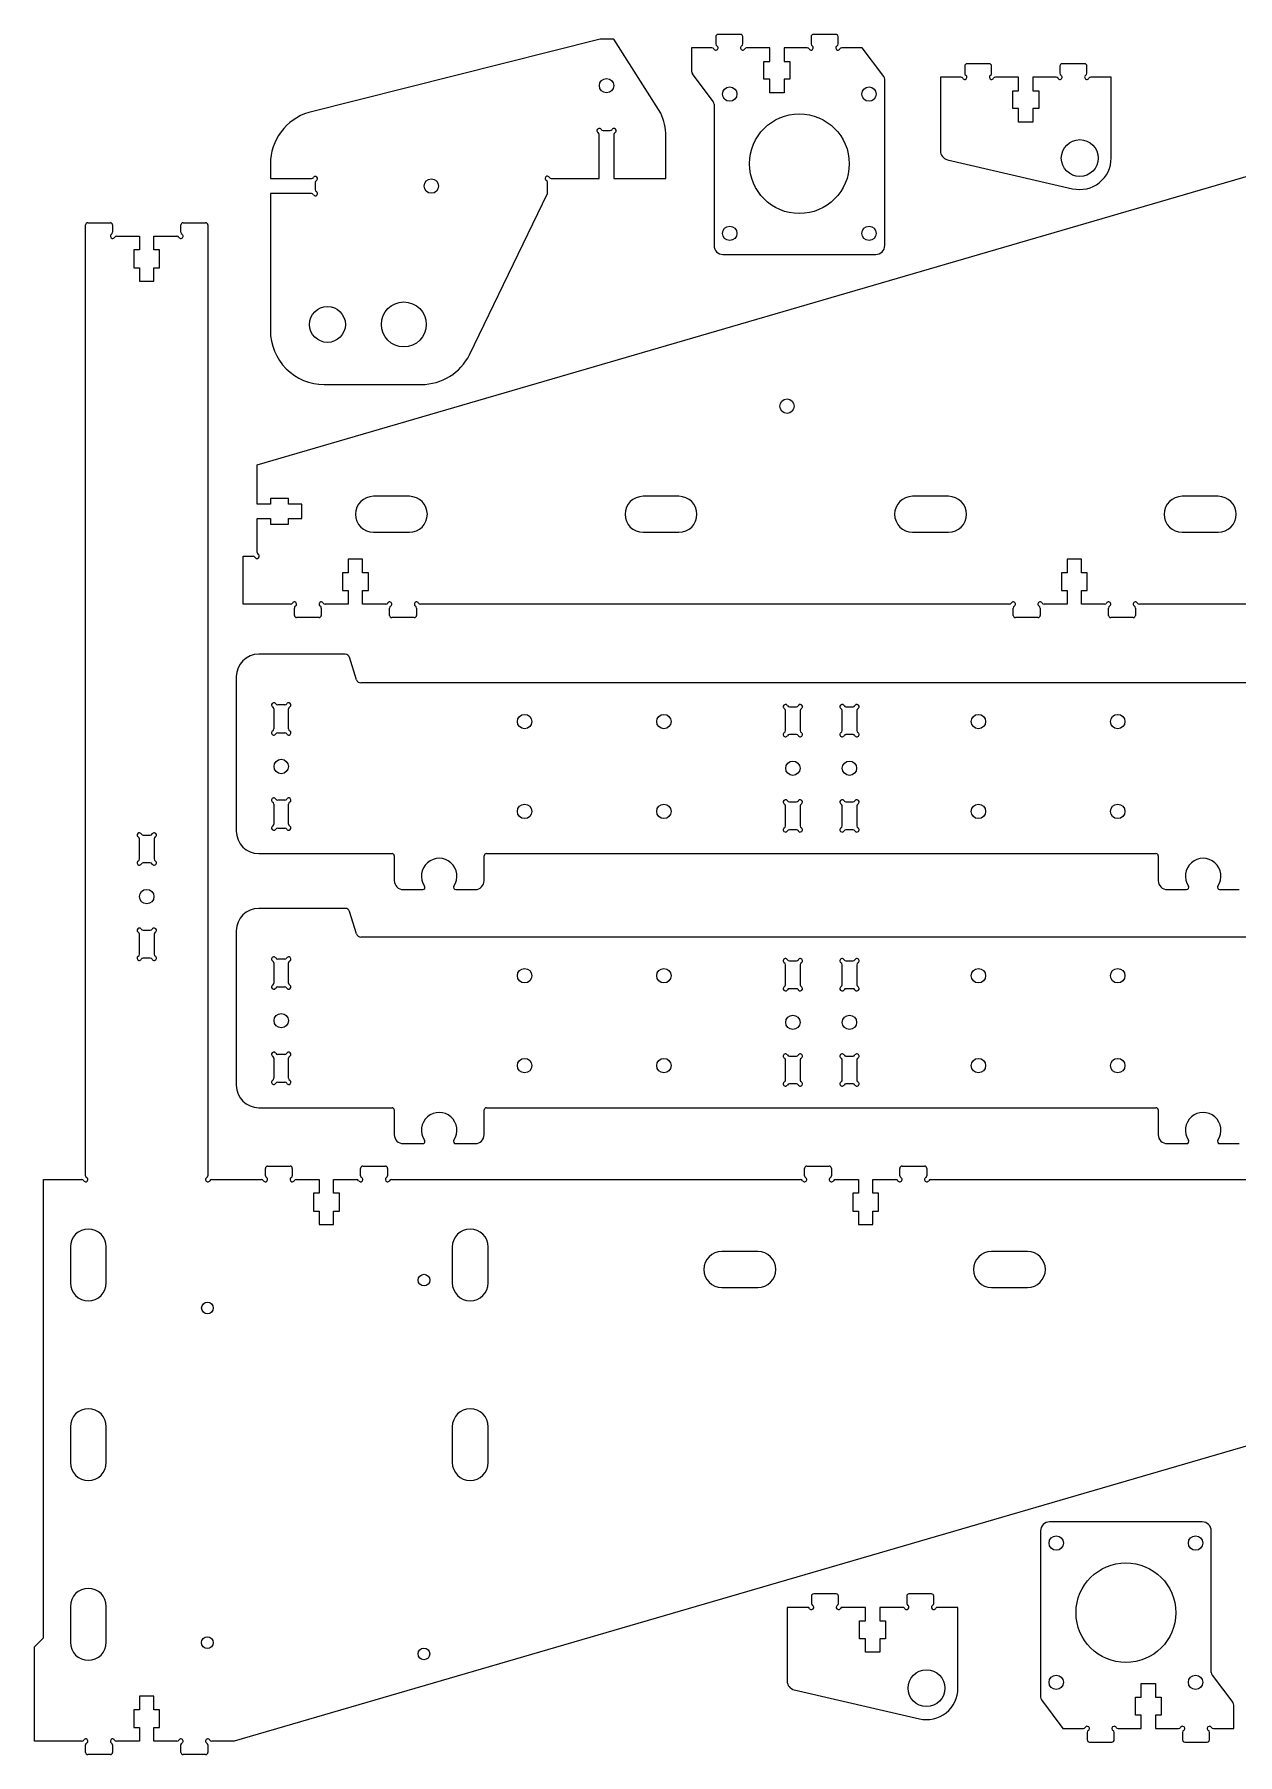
# Model space of a CAD drawing. Header units: millimetres. Extents: x 162 to 956, y 237 to 627.
# Drawn here: x 161.9 to 429.7, y 239.6 to 622.5 of the extents above; entities that cross this region are included whole.
import ezdxf

# ---------------------------------------------------------------- set-up
doc = ezdxf.new("R2010")
doc.units = ezdxf.units.MM
doc.layers.add('PRINCIPAL', color=179, linetype='Continuous')

# ---------------------------------------------------------------- blocks, each defined once
blk = doc.blocks.new('Block2')
at = {"color": 7, "linetype": 'Continuous', "lineweight": 0}
for centre in [(3.8, 49.515811), (78.3, 49.497), (1.3, 1.318811), (84.5, 1.3)]:
    blk.add_circle(centre, 1.3, dxfattribs=at)

msp = doc.modelspace()

# ---------------------------------------------------------------- linework, layer by layer
at = {"color": 7, "linetype": 'Continuous', "lineweight": 0}
for p, q in [((368.13, 612.98), (363.59, 612.98)), ((363.59, 612.98), (363.59, 596.57)), ((368.99, 615.48), (368.99, 613.85)), ((374.49, 615.98), (369.49, 615.98)), ((374.99, 613.85), (374.99, 615.48)), ((380.99, 612.98), (375.86, 612.98)), ((380.99, 609.98), (380.99, 612.98)), ((389.33, 612.98), (384.19, 612.98)), ((384.19, 612.98), (384.19, 609.98)), ((390.19, 615.48), (390.19, 613.85)), ((395.69, 615.98), (390.69, 615.98)), ((396.19, 613.85), (396.19, 615.48)), ((401.59, 612.98), (397.06, 612.98)), ((401.59, 594.98), (401.59, 612.98)), ((379.72, 605.98), (379.72, 609.98)), ((379.72, 609.98), (380.99, 609.98)), ((384.19, 609.98), (385.47, 609.98)), ((385.47, 609.98), (385.47, 605.98)), ((380.99, 605.98), (379.72, 605.98)), ((380.99, 602.98), (380.99, 605.98)), ((385.47, 605.98), (384.19, 605.98)), ((384.19, 605.98), (384.19, 602.98)), ((384.19, 602.98), (380.99, 602.98)), ((365.14, 594.62), (393.02, 588.16))]:
    msp.add_line(p, q, dxfattribs=at)
for centre, radius in [((394.6, 594.98), 4.1), ((329.45, 539.75), 1.6)]:
    msp.add_circle(centre, radius, dxfattribs=at)
for centre, radius, start, end in [((368.13, 612.48), 0.5, 30.0002, 90), ((368.99, 612.98), 0.5, 210.0001, 60.0001), ((369.49, 615.48), 0.5, 89.9999, 179.9999), ((369.49, 613.85), 0.5, 180, 240), ((374.49, 615.48), 0.5, 359.9999, 89.9999), ((374.99, 612.98), 0.5, 120.0001, 330.0001), ((374.49, 613.85), 0.5, 300.0002, 0), ((375.86, 612.48), 0.5, 90, 150), ((389.33, 612.48), 0.5, 30.0001, 89.9999), ((390.19, 612.98), 0.5, 210.0001, 59.9998), ((390.69, 615.48), 0.5, 90, 180), ((390.69, 613.85), 0.5, 179.9999, 239.9999), ((395.69, 615.48), 0.5, 0, 90), ((396.19, 612.98), 0.5, 120.0001, 330.0001), ((395.69, 613.85), 0.5, 300.0002, 0), ((397.06, 612.48), 0.5, 90, 150), ((365.59, 596.57), 2, 180, 256.9536), ((394.6, 594.98), 7, 256.9536, 0)]:
    msp.add_arc(centre, radius, start, end, dxfattribs=at)
at = {"layer": 'PRINCIPAL', "linetype": 'Continuous'}
for p, q in [((211.5, 526.67), (533.95, 620.68)), ((287.84, 621.45), (223.03, 605.14)), ((290.94, 621.45), (287.84, 621.45)), ((301.33, 604.99), (290.94, 621.45)), ((313.6, 622.01), (313.6, 620.37)), ((319.1, 622.51), (314.1, 622.51)), ((319.6, 620.37), (319.6, 622.01)), ((334.8, 622.01), (334.8, 620.37)), ((340.3, 622.51), (335.3, 622.51)), ((340.8, 620.37), (340.8, 622.01)), ((312.73, 619.51), (308.2, 619.51)), ((308.2, 619.51), (308.2, 614.3)), ((325.6, 619.51), (320.46, 619.51)), ((324.32, 612.51), (324.32, 616.51)), ((324.32, 616.51), (325.6, 616.51)), ((325.6, 616.51), (325.6, 619.51)), ((333.93, 619.51), (328.8, 619.51)), ((328.8, 619.51), (328.8, 616.51)), ((328.8, 616.51), (330.07, 616.51)), ((330.07, 616.51), (330.07, 612.51)), ((346.2, 619.51), (341.66, 619.51)), ((350.99, 613.13), (346.2, 619.51)), ((312.99, 607.6), (308.4, 613.7)), ((325.6, 612.51), (324.32, 612.51)), ((325.6, 609.51), (325.6, 612.51)), ((328.8, 609.51), (325.6, 609.51)), ((330.07, 612.51), (328.8, 612.51)), ((328.8, 612.51), (328.8, 609.51)), ((351.2, 575.51), (351.2, 612.53)), ((313.2, 606.99), (313.2, 575.51)), ((287.64, 590.45), (287.64, 600.23)), ((288.5, 601.09), (290.07, 601.09)), ((290.94, 600.23), (290.94, 590.45)), ((302.46, 590.44), (302.46, 599.91)), ((214.46, 593.64), (214.46, 590.4)), ((214.46, 590.4), (223.6, 590.4)), ((276.98, 590.45), (287.64, 590.45)), ((290.94, 590.45), (302.46, 590.44)), ((223.59, 587.1), (214.46, 587.1)), ((214.46, 587.1), (214.46, 556.58)), ((224.46, 589.54), (224.46, 587.97)), ((258.79, 551.18), (276.11, 587.09)), ((276.11, 587.09), (276.11, 589.58)), ((173.35, 368.45), (173.35, 580.08)), ((173.85, 580.58), (178.85, 580.58)), ((179.35, 580.08), (179.35, 578.45)), ((194.55, 578.45), (194.55, 580.08)), ((195.05, 580.58), (200.05, 580.58)), ((200.55, 580.08), (200.55, 368.45)), ((180.21, 577.58), (185.35, 577.58)), ((185.35, 574.58), (184.07, 574.58)), ((184.07, 574.58), (184.07, 570.58)), ((185.35, 577.58), (185.35, 574.58)), ((188.55, 574.58), (188.55, 577.58)), ((188.55, 577.58), (193.68, 577.58)), ((189.82, 574.58), (188.55, 574.58)), ((189.82, 570.58), (189.82, 574.58)), ((184.07, 570.58), (185.35, 570.58)), ((185.35, 570.58), (185.35, 567.58)), ((188.55, 567.58), (188.55, 570.58)), ((188.55, 570.58), (189.82, 570.58)), ((315.2, 573.51), (349.2, 573.51)), ((185.35, 567.58), (188.55, 567.58)), ((226.46, 544.58), (248.07, 544.58)), ((211.5, 517.93), (211.5, 526.67)), ((214.5, 517.93), (211.5, 517.93)), ((218.5, 519.2), (214.5, 519.2)), ((214.5, 519.2), (214.5, 517.93)), ((218.5, 517.93), (218.5, 519.2)), ((221.5, 517.93), (218.5, 517.93)), ((221.5, 514.73), (221.5, 517.93)), ((245.4, 519.68), (237.4, 519.68)), ((305.4, 519.68), (297.4, 519.68)), ((365.4, 519.68), (357.4, 519.68)), ((425.4, 519.68), (417.4, 519.68)), ((211.5, 507.19), (211.5, 514.73)), ((211.5, 514.73), (214.5, 514.73)), ((214.5, 514.73), (214.5, 513.45)), ((214.5, 513.45), (218.5, 513.45)), ((218.5, 513.45), (218.5, 514.73)), ((218.5, 514.73), (221.5, 514.73)), ((237.4, 511.68), (245.4, 511.68)), ((297.4, 511.68), (305.4, 511.68)), ((357.4, 511.68), (365.4, 511.68)), ((417.4, 511.68), (425.4, 511.68)), ((208.4, 495.68), (208.4, 506.33)), ((208.4, 506.33), (210.64, 506.33)), ((235, 505.68), (231.8, 505.68)), ((231.8, 505.68), (231.8, 502.68)), ((235, 502.68), (235, 505.68)), ((395, 505.68), (391.8, 505.68)), ((391.8, 505.68), (391.8, 502.68)), ((395, 502.68), (395, 505.68)), ((231.8, 502.68), (230.53, 502.68)), ((230.53, 502.68), (230.53, 498.68)), ((236.28, 502.68), (235, 502.68)), ((236.28, 498.68), (236.28, 502.68)), ((391.8, 502.68), (390.53, 502.68)), ((390.53, 502.68), (390.53, 498.68)), ((396.28, 502.68), (395, 502.68)), ((396.28, 498.68), (396.28, 502.68)), ((230.53, 498.68), (231.8, 498.68)), ((231.8, 498.68), (231.8, 495.68)), ((235, 495.68), (235, 498.68)), ((235, 498.68), (236.28, 498.68)), ((390.53, 498.68), (391.8, 498.68)), ((391.8, 498.68), (391.8, 495.68)), ((395, 495.68), (395, 498.68)), ((395, 498.68), (396.28, 498.68)), ((218.94, 495.68), (208.4, 495.68)), ((219.8, 493.18), (219.8, 494.81)), ((225.8, 494.81), (225.8, 493.18)), ((231.8, 495.68), (226.67, 495.68)), ((240.14, 495.68), (235, 495.68)), ((241, 493.18), (241, 494.81)), ((247, 494.81), (247, 493.18)), ((378.94, 495.68), (247.87, 495.68)), ((379.8, 493.18), (379.8, 494.81)), ((385.8, 494.81), (385.8, 493.18)), ((391.8, 495.68), (386.67, 495.68)), ((400.14, 495.68), (395, 495.68)), ((401, 493.18), (401, 494.81)), ((407, 494.81), (407, 493.18)), ((498.94, 495.68), (407.87, 495.68)), ((225.3, 492.68), (220.3, 492.68)), ((246.5, 492.68), (241.5, 492.68)), ((385.3, 492.68), (380.3, 492.68)), ((406.5, 492.68), (401.5, 492.68)), ((231.14, 484.54), (211.88, 484.54)), ((233.66, 478.85), (232.1, 483.84)), ((206.88, 479.54), (206.88, 445.15)), ((439.49, 478.15), (234.61, 478.15)), ((215.23, 472.37), (215.23, 467.9)), ((217.66, 473.24), (216.09, 473.24)), ((218.53, 467.9), (218.53, 472.37)), ((329.1, 467.52), (329.1, 471.98)), ((329.97, 472.85), (331.54, 472.85)), ((332.4, 471.98), (332.4, 467.52)), ((341.7, 467.52), (341.7, 471.98)), ((342.57, 472.85), (344.14, 472.85)), ((345, 471.98), (345, 467.52)), ((216.09, 467.04), (217.66, 467.04)), ((331.54, 466.65), (329.97, 466.65)), ((344.14, 466.65), (342.57, 466.65)), ((217.66, 452.04), (216.09, 452.04)), ((215.23, 451.17), (215.23, 446.7)), ((218.53, 446.7), (218.53, 451.17)), ((329.1, 446.32), (329.1, 450.78)), ((329.97, 451.65), (331.54, 451.65)), ((332.4, 450.78), (332.4, 446.32)), ((341.7, 446.32), (341.7, 450.78)), ((342.57, 451.65), (344.14, 451.65)), ((345, 450.78), (345, 446.32)), ((186.16, 444.28), (187.73, 444.28)), ((216.09, 445.84), (217.66, 445.84)), ((331.54, 445.45), (329.97, 445.45)), ((344.14, 445.45), (342.57, 445.45)), ((185.3, 438.95), (185.3, 443.42)), ((188.6, 443.42), (188.6, 438.95)), ((187.73, 438.08), (186.16, 438.08)), ((211.88, 440.15), (241.55, 440.15)), ((242.05, 439.65), (242.05, 434.15)), ((262.05, 434.15), (262.05, 439.65)), ((262.55, 440.15), (411.56, 440.15)), ((412.06, 439.65), (412.06, 434.15)), ((244.05, 432.15), (248.37, 432.15)), ((255.73, 432.15), (260.05, 432.15)), ((414.06, 432.15), (418.37, 432.15)), ((425.74, 432.15), (430.06, 432.15)), ((231.14, 427.96), (211.88, 427.96)), ((233.66, 422.28), (232.1, 427.26)), ((185.3, 417.75), (185.3, 422.22)), ((186.16, 423.08), (187.73, 423.08)), ((188.6, 422.22), (188.6, 417.75)), ((206.88, 422.96), (206.88, 388.58)), ((439.49, 421.58), (234.61, 421.58)), ((187.73, 416.88), (186.16, 416.88)), ((215.23, 415.8), (215.23, 411.33)), ((217.66, 416.66), (216.09, 416.66)), ((218.53, 411.33), (218.53, 415.8)), ((329.1, 410.94), (329.1, 415.41)), ((329.97, 416.28), (331.54, 416.28)), ((332.4, 415.41), (332.4, 410.94)), ((341.7, 410.94), (341.7, 415.41)), ((342.57, 416.28), (344.14, 416.28)), ((345, 415.41), (345, 410.94)), ((216.09, 410.46), (217.66, 410.46)), ((331.54, 410.08), (329.97, 410.08)), ((344.14, 410.08), (342.57, 410.08)), ((215.23, 394.6), (215.23, 390.13)), ((217.66, 395.46), (216.09, 395.46)), ((218.53, 390.13), (218.53, 394.6)), ((329.97, 395.08), (331.54, 395.08)), ((342.57, 395.08), (344.14, 395.08)), ((329.1, 389.74), (329.1, 394.21)), ((332.4, 394.21), (332.4, 389.74)), ((341.7, 389.74), (341.7, 394.21)), ((345, 394.21), (345, 389.74)), ((216.09, 389.26), (217.66, 389.26)), ((331.54, 388.88), (329.97, 388.88)), ((344.14, 388.88), (342.57, 388.88)), ((211.88, 383.58), (241.55, 383.58)), ((242.05, 383.08), (242.05, 377.58)), ((262.05, 377.58), (262.05, 383.08)), ((262.55, 383.58), (411.56, 383.58)), ((412.06, 383.08), (412.06, 377.58)), ((244.05, 375.58), (248.37, 375.58)), ((255.73, 375.58), (260.05, 375.58)), ((414.06, 375.58), (418.37, 375.58)), ((425.74, 375.58), (430.06, 375.58)), ((213.35, 368.45), (213.35, 370.08)), ((213.85, 370.58), (218.85, 370.58)), ((219.35, 370.08), (219.35, 368.45)), ((234.55, 368.45), (234.55, 370.08)), ((235.05, 370.58), (240.05, 370.58)), ((240.55, 370.08), (240.55, 368.45)), ((333.35, 368.45), (333.35, 370.08)), ((333.85, 370.58), (338.85, 370.58)), ((339.35, 370.08), (339.35, 368.45)), ((354.55, 368.45), (354.55, 370.08)), ((355.05, 370.58), (360.05, 370.58)), ((360.55, 370.08), (360.55, 368.45)), ((163.95, 265.58), (163.95, 367.58)), ((163.95, 367.58), (172.48, 367.58)), ((201.41, 367.58), (212.48, 367.58)), ((220.21, 367.58), (225.35, 367.58)), ((225.35, 364.58), (224.07, 364.58)), ((224.07, 364.58), (224.07, 360.58)), ((225.35, 367.58), (225.35, 364.58)), ((228.55, 364.58), (228.55, 367.58)), ((228.55, 367.58), (233.68, 367.58)), ((229.82, 364.58), (228.55, 364.58)), ((229.82, 360.58), (229.82, 364.58)), ((241.41, 367.58), (332.48, 367.58)), ((340.21, 367.58), (345.35, 367.58)), ((345.35, 364.58), (344.07, 364.58)), ((344.07, 364.58), (344.07, 360.58)), ((345.35, 367.58), (345.35, 364.58)), ((348.55, 364.58), (348.55, 367.58)), ((348.55, 367.58), (353.68, 367.58)), ((349.82, 364.58), (348.55, 364.58)), ((349.82, 360.58), (349.82, 364.58)), ((361.41, 367.58), (492.48, 367.58)), ((224.07, 360.58), (225.35, 360.58)), ((225.35, 360.58), (225.35, 357.58)), ((228.55, 357.58), (228.55, 360.58)), ((228.55, 360.58), (229.82, 360.58)), ((344.07, 360.58), (345.35, 360.58)), ((345.35, 360.58), (345.35, 357.58)), ((348.55, 357.58), (348.55, 360.58)), ((348.55, 360.58), (349.82, 360.58)), ((225.35, 357.58), (228.55, 357.58)), ((345.35, 357.58), (348.55, 357.58)), ((169.95, 352.58), (169.95, 344.58)), ((177.95, 344.58), (177.95, 352.58)), ((254.95, 352.58), (254.95, 344.58)), ((262.95, 344.58), (262.95, 352.58)), ((322.95, 351.58), (314.95, 351.58)), ((382.95, 351.58), (374.95, 351.58)), ((314.95, 343.58), (322.95, 343.58)), ((374.95, 343.58), (382.95, 343.58)), ((528.85, 336.59), (206.4, 242.58)), ((169.95, 312.58), (169.95, 304.58)), ((177.95, 304.58), (177.95, 312.58)), ((254.95, 312.58), (254.95, 304.58)), ((262.95, 304.58), (262.95, 312.58)), ((421.87, 291.38), (387.87, 291.38)), ((385.87, 289.38), (385.87, 252.36)), ((423.87, 257.89), (423.87, 289.38)), ((169.95, 272.58), (169.95, 264.58)), ((177.95, 264.58), (177.95, 272.58)), ((161.95, 263.58), (163.95, 265.58)), ((161.95, 242.58), (161.95, 263.58)), ((424.07, 257.29), (428.67, 251.18)), ((408.27, 255.38), (411.47, 255.38)), ((408.27, 252.38), (408.27, 255.38)), ((411.47, 255.38), (411.47, 252.38)), ((185.35, 249.58), (184.07, 249.58)), ((184.07, 249.58), (184.07, 245.58)), ((188.55, 252.58), (185.35, 252.58)), ((185.35, 252.58), (185.35, 249.58)), ((188.55, 249.58), (188.55, 252.58)), ((189.82, 249.58), (188.55, 249.58)), ((189.82, 245.58), (189.82, 249.58)), ((386.07, 251.76), (390.87, 245.38)), ((407, 248.38), (407, 252.38)), ((407, 252.38), (408.27, 252.38)), ((411.47, 252.38), (412.75, 252.38)), ((412.75, 252.38), (412.75, 248.38)), ((428.87, 245.38), (428.87, 250.58)), ((184.07, 245.58), (185.35, 245.58)), ((185.35, 245.58), (185.35, 242.58)), ((188.55, 242.58), (188.55, 245.58)), ((188.55, 245.58), (189.82, 245.58)), ((390.87, 245.38), (395.41, 245.38)), ((403.14, 245.38), (408.27, 245.38)), ((408.27, 248.38), (407, 248.38)), ((408.27, 245.38), (408.27, 248.38)), ((412.75, 248.38), (411.47, 248.38)), ((411.47, 248.38), (411.47, 245.38)), ((411.47, 245.38), (416.61, 245.38)), ((424.34, 245.38), (428.87, 245.38)), ((172.48, 242.58), (161.95, 242.58)), ((173.35, 240.08), (173.35, 241.72)), ((179.35, 241.72), (179.35, 240.08)), ((185.35, 242.58), (180.21, 242.58)), ((193.68, 242.58), (188.55, 242.58)), ((194.55, 240.08), (194.55, 241.72)), ((200.55, 241.72), (200.55, 240.08)), ((206.4, 242.58), (201.41, 242.58)), ((396.27, 244.52), (396.27, 242.88)), ((396.77, 242.38), (401.77, 242.38)), ((402.27, 242.88), (402.27, 244.52)), ((417.47, 244.52), (417.47, 242.88)), ((417.97, 242.38), (422.97, 242.38)), ((423.47, 242.88), (423.47, 244.52)), ((178.85, 239.58), (173.85, 239.58)), ((200.05, 239.58), (195.05, 239.58))]:
    msp.add_line(p, q, dxfattribs=at)
at = {"layer": 'PRINCIPAL', "color": 7, "linetype": 'Continuous', "lineweight": 0}
for p, q in [((334.02, 272.36), (329.49, 272.36)), ((329.49, 272.36), (329.49, 255.95)), ((334.89, 274.86), (334.89, 273.23)), ((340.39, 275.36), (335.39, 275.36)), ((340.89, 273.23), (340.89, 274.86)), ((346.89, 272.36), (341.75, 272.36)), ((346.89, 269.36), (346.89, 272.36)), ((355.22, 272.36), (350.09, 272.36)), ((350.09, 272.36), (350.09, 269.36)), ((356.09, 274.86), (356.09, 273.23)), ((361.59, 275.36), (356.59, 275.36)), ((362.09, 273.23), (362.09, 274.86)), ((367.49, 272.36), (362.95, 272.36)), ((367.49, 254.36), (367.49, 272.36)), ((345.61, 265.36), (345.61, 269.36)), ((345.61, 269.36), (346.89, 269.36)), ((350.09, 269.36), (351.36, 269.36)), ((351.36, 269.36), (351.36, 265.36)), ((346.89, 265.36), (345.61, 265.36)), ((346.89, 262.36), (346.89, 265.36)), ((351.36, 265.36), (350.09, 265.36)), ((350.09, 265.36), (350.09, 262.36)), ((350.09, 262.36), (346.89, 262.36)), ((331.04, 254), (358.91, 247.54))]:
    msp.add_line(p, q, dxfattribs=at)
at = {"layer": 'PRINCIPAL', "linetype": 'Continuous'}
for centre, radius in [((289.29, 611.1), 1.6), ((316.7, 609.22), 1.6), ((347.7, 609.22), 1.6), ((332.2, 593.72), 11.1), ((250.29, 588.75), 1.6), ((316.7, 578.22), 1.6), ((347.7, 578.22), 1.6), ((244.16, 557.95), 5), ((227.16, 557.95), 4), ((271.05, 469.54), 1.6), ((302.05, 469.54), 1.6), ((372.05, 469.54), 1.6), ((403.05, 469.54), 1.6), ((216.88, 459.54), 1.6), ((330.75, 459.15), 1.6), ((343.35, 459.15), 1.6), ((271.05, 449.54), 1.6), ((302.05, 449.54), 1.6), ((372.05, 449.54), 1.6), ((403.05, 449.54), 1.6), ((186.95, 430.58), 1.6), ((271.05, 412.96), 1.6), ((302.05, 412.96), 1.6), ((372.05, 412.96), 1.6), ((403.05, 412.96), 1.6), ((216.88, 402.96), 1.6), ((330.75, 402.58), 1.6), ((343.35, 402.58), 1.6), ((271.05, 392.96), 1.6), ((302.05, 392.96), 1.6), ((372.05, 392.96), 1.6), ((403.05, 392.96), 1.6), ((389.37, 286.67), 1.6), ((420.37, 286.67), 1.6), ((404.87, 271.17), 11.1), ((389.37, 255.67), 1.6), ((420.37, 255.67), 1.6)]:
    msp.add_circle(centre, radius, dxfattribs=at)
at = {"layer": 'PRINCIPAL', "color": 7, "linetype": 'Continuous', "lineweight": 0}
msp.add_circle((360.49, 254.36), 4.1, dxfattribs=at)
at = {"layer": 'PRINCIPAL', "linetype": 'Continuous'}
for centre, radius, start, end in [((314.1, 622.01), 0.5, 90, 180), ((314.1, 620.37), 0.5, 180, 240), ((319.1, 622.01), 0.5, 0, 90), ((319.1, 620.37), 0.5, 300.0002, 0), ((335.3, 622.01), 0.5, 90, 180), ((335.3, 620.37), 0.5, 180, 240), ((340.3, 622.01), 0.5, 0, 90), ((340.3, 620.37), 0.5, 300.0002, 0), ((312.73, 619.01), 0.5, 30.0002, 90), ((313.6, 619.51), 0.5, 210.0002, 60), ((319.6, 619.51), 0.5, 120.0002, 330), ((320.46, 619.01), 0.5, 90, 150), ((333.93, 619.01), 0.5, 30.0002, 90), ((334.8, 619.51), 0.5, 210.0002, 60), ((340.8, 619.51), 0.5, 120.0002, 330), ((341.66, 619.01), 0.5, 90, 150), ((309.2, 614.3), 1, 180, 216.9749), ((350.2, 612.53), 1, 360, 36.9749), ((226.46, 593.64), 12, 106.6367, 179.9993), ((312.2, 606.99), 1, 360, 36.9749), ((287.64, 601.09), 0.5, 29.9862, 239.9861), ((288.5, 601.59), 0.5, 209.9862, 269.9862), ((290.07, 601.59), 0.5, 269.9862, 329.986), ((290.94, 601.09), 0.5, 299.9862, 149.986), ((290.46, 599.91), 12, 359.9993, 25.0346), ((287.14, 600.23), 0.5, 359.9862, 59.986), ((291.44, 600.23), 0.5, 119.9862, 179.9862), ((223.6, 590.9), 0.5, 269.9862, 329.986), ((224.46, 590.4), 0.5, 299.9862, 149.986), ((224.96, 589.54), 0.5, 119.9862, 179.9862), ((276.11, 590.45), 0.5, 29.9862, 239.986), ((275.61, 589.58), 0.5, 359.9862, 59.986), ((276.98, 590.95), 0.5, 209.9862, 269.9862), ((223.59, 586.6), 0.5, 29.9863, 89.9862), ((224.46, 587.1), 0.5, 209.9862, 59.9861), ((224.96, 587.97), 0.5, 179.9862, 239.986), ((173.85, 580.08), 0.5, 90, 180), ((178.85, 580.08), 0.5, 0, 90), ((178.85, 578.45), 0.5, 300.0002, 0), ((195.05, 580.08), 0.5, 90, 180), ((195.05, 578.45), 0.5, 180, 240), ((200.05, 580.08), 0.5, 0, 90), ((179.35, 577.58), 0.5, 120.0002, 330), ((180.21, 577.08), 0.5, 90, 150), ((193.68, 577.08), 0.5, 30.0002, 90), ((194.55, 577.58), 0.5, 210.0002, 60), ((315.2, 575.51), 2, 180, 270), ((349.2, 575.51), 2, 270, 360), ((226.46, 556.58), 12, 179.9993, 269.9993), ((248.07, 556.58), 12, 269.9993, 333.2668), ((237.4, 515.68), 4, 90, 270), ((245.4, 515.68), 4, 270, 90), ((297.4, 515.68), 4, 90, 270), ((305.4, 515.68), 4, 270, 90), ((357.4, 515.68), 4, 90, 270), ((365.4, 515.68), 4, 270, 90), ((417.4, 515.68), 4, 90, 270), ((425.4, 515.68), 4, 270, 90), ((210.64, 505.83), 0.5, 30, 90), ((211.5, 506.33), 0.5, 210, 59.9998), ((212, 507.19), 0.5, 180, 239.9998), ((218.94, 496.18), 0.5, 270, 330), ((219.8, 495.68), 0.5, 300.0002, 150), ((220.3, 494.81), 0.5, 120.0002, 180), ((225.8, 495.68), 0.5, 30.0002, 240), ((225.3, 494.81), 0.5, 0, 60), ((226.67, 496.18), 0.5, 210.0002, 270), ((240.14, 496.18), 0.5, 270, 330), ((241, 495.68), 0.5, 300.0002, 150), ((241.5, 494.81), 0.5, 120.0002, 180), ((247, 495.68), 0.5, 30.0002, 240), ((246.5, 494.81), 0.5, 0, 60), ((247.87, 496.18), 0.5, 210.0002, 270), ((378.94, 496.18), 0.5, 270, 330), ((379.8, 495.68), 0.5, 300.0002, 150), ((380.3, 494.81), 0.5, 120.0002, 180), ((385.8, 495.68), 0.5, 30.0002, 240), ((385.3, 494.81), 0.5, 0, 60), ((386.67, 496.18), 0.5, 210.0002, 270), ((400.14, 496.18), 0.5, 270, 330), ((401, 495.68), 0.5, 300.0002, 150), ((401.5, 494.81), 0.5, 120.0002, 180), ((407, 495.68), 0.5, 30.0002, 240), ((406.5, 494.81), 0.5, 0, 60), ((407.87, 496.18), 0.5, 210.0002, 270), ((220.3, 493.18), 0.5, 180, 270), ((225.3, 493.18), 0.5, 270, 0), ((241.5, 493.18), 0.5, 180, 270), ((246.5, 493.18), 0.5, 270, 0), ((380.3, 493.18), 0.5, 180, 270), ((385.3, 493.18), 0.5, 270, 0), ((401.5, 493.18), 0.5, 180, 270), ((406.5, 493.18), 0.5, 270, 0), ((211.88, 479.54), 5, 90, 180), ((231.14, 483.54), 1, 17.3857, 90), ((234.61, 479.15), 1, 197.3857, 270), ((215.23, 473.24), 0.5, 30, 239.9998), ((214.73, 472.37), 0.5, 0, 59.9998), ((216.09, 473.74), 0.5, 210, 270), ((217.66, 473.74), 0.5, 270, 329.9998), ((218.53, 473.24), 0.5, 300, 149.9998), ((219.03, 472.37), 0.5, 120, 180.0001), ((329.1, 472.85), 0.5, 30.0002, 240), ((328.6, 471.98), 0.5, 0, 60), ((329.97, 473.35), 0.5, 210.0002, 270), ((331.54, 473.35), 0.5, 270, 330), ((332.4, 472.85), 0.5, 300.0002, 150), ((332.9, 471.98), 0.5, 120.0002, 180), ((341.7, 472.85), 0.5, 30.0002, 240), ((341.2, 471.98), 0.5, 0, 60), ((342.57, 473.35), 0.5, 210.0002, 270), ((344.14, 473.35), 0.5, 270, 330), ((345, 472.85), 0.5, 300.0002, 150), ((345.5, 471.98), 0.5, 120.0002, 180), ((215.23, 467.04), 0.5, 120, 329.9998), ((214.73, 467.9), 0.5, 300, 0), ((218.53, 467.04), 0.5, 210, 59.9998), ((219.03, 467.9), 0.5, 180, 239.9998), ((328.6, 467.52), 0.5, 300.0002, 0), ((332.9, 467.52), 0.5, 180, 240), ((341.2, 467.52), 0.5, 300.0002, 0), ((345.5, 467.52), 0.5, 180, 240), ((216.09, 466.54), 0.5, 90, 149.9998), ((217.66, 466.54), 0.5, 30, 90), ((329.1, 466.65), 0.5, 120.0002, 330), ((329.97, 466.15), 0.5, 90, 150), ((331.54, 466.15), 0.5, 30.0002, 90), ((332.4, 466.65), 0.5, 210.0002, 60), ((341.7, 466.65), 0.5, 120.0002, 330), ((342.57, 466.15), 0.5, 90, 150), ((344.14, 466.15), 0.5, 30.0002, 90), ((345, 466.65), 0.5, 210.0002, 60), ((215.23, 452.04), 0.5, 30, 239.9998), ((216.09, 452.54), 0.5, 210, 270), ((217.66, 452.54), 0.5, 270, 329.9998), ((218.53, 452.04), 0.5, 300, 149.9998), ((329.1, 451.65), 0.5, 30.0002, 240), ((329.97, 452.15), 0.5, 210.0002, 270), ((331.54, 452.15), 0.5, 270, 330), ((332.4, 451.65), 0.5, 300.0002, 150), ((341.7, 451.65), 0.5, 30.0002, 240), ((342.57, 452.15), 0.5, 210.0002, 270), ((344.14, 452.15), 0.5, 270, 330), ((345, 451.65), 0.5, 300.0002, 150), ((214.73, 451.17), 0.5, 0, 59.9998), ((219.03, 451.17), 0.5, 120.0001, 180.0001), ((328.6, 450.78), 0.5, 0, 60), ((332.9, 450.78), 0.5, 120.0002, 180), ((341.2, 450.78), 0.5, 0, 60), ((345.5, 450.78), 0.5, 120.0002, 180), ((185.3, 444.28), 0.5, 30.0002, 240), ((186.16, 444.78), 0.5, 210.0002, 270), ((187.73, 444.78), 0.5, 270, 330), ((188.6, 444.28), 0.5, 300.0002, 150), ((211.88, 445.15), 5, 180, 270), ((215.23, 445.84), 0.5, 120, 329.9998), ((214.73, 446.7), 0.5, 300, 0), ((216.09, 445.34), 0.5, 90, 149.9998), ((217.66, 445.34), 0.5, 30, 90), ((218.53, 445.84), 0.5, 210, 59.9998), ((219.03, 446.7), 0.5, 180, 239.9998), ((329.1, 445.45), 0.5, 120.0002, 330), ((328.6, 446.32), 0.5, 300.0002, 0), ((329.97, 444.95), 0.5, 90, 150), ((331.54, 444.95), 0.5, 30.0002, 90), ((332.4, 445.45), 0.5, 210.0002, 60), ((332.9, 446.32), 0.5, 180, 240), ((341.7, 445.45), 0.5, 120.0002, 330), ((341.2, 446.32), 0.5, 300.0002, 0), ((342.57, 444.95), 0.5, 90, 150), ((344.14, 444.95), 0.5, 30.0002, 90), ((345, 445.45), 0.5, 210.0002, 60), ((345.5, 446.32), 0.5, 180, 240), ((184.8, 443.42), 0.5, 0, 60), ((189.1, 443.42), 0.5, 120.0002, 180), ((185.3, 438.08), 0.5, 120.0002, 330), ((184.8, 438.95), 0.5, 300.0002, 0), ((186.16, 437.58), 0.5, 90, 150), ((187.73, 437.58), 0.5, 30.0002, 90), ((188.6, 438.08), 0.5, 210.0002, 60), ((189.1, 438.95), 0.5, 180, 240), ((241.55, 439.65), 0.5, 0, 90), ((252.05, 435.15), 3.95, 325.8766, 214.1234), ((262.55, 439.65), 0.5, 90, 180), ((411.56, 439.65), 0.5, 0, 90), ((422.06, 435.15), 3.95, 325.8766, 214.1234), ((244.05, 434.15), 2, 180, 270), ((248.37, 432.65), 0.5, 270, 34.1234), ((255.73, 432.65), 0.5, 145.8766, 270), ((260.05, 434.15), 2, 270, 0), ((414.06, 434.15), 2, 180, 270), ((418.37, 432.65), 0.5, 270, 34.1234), ((425.74, 432.65), 0.5, 145.8766, 270), ((211.88, 422.96), 5, 90, 180), ((231.14, 426.96), 1, 17.3857, 90), ((185.3, 423.08), 0.5, 30.0002, 240), ((184.8, 422.22), 0.5, 0, 60), ((186.16, 423.58), 0.5, 210.0002, 270), ((187.73, 423.58), 0.5, 270, 330), ((188.6, 423.08), 0.5, 300.0002, 150), ((189.1, 422.22), 0.5, 120.0002, 180), ((234.61, 422.58), 1, 197.3857, 270), ((184.8, 417.75), 0.5, 300.0002, 0), ((189.1, 417.75), 0.5, 180, 240), ((185.3, 416.88), 0.5, 120.0002, 330), ((186.16, 416.38), 0.5, 90, 150), ((187.73, 416.38), 0.5, 30.0002, 90), ((188.6, 416.88), 0.5, 210.0002, 60), ((215.23, 416.66), 0.5, 30, 239.9998), ((214.73, 415.8), 0.5, 0, 59.9998), ((216.09, 417.16), 0.5, 210, 270), ((217.66, 417.16), 0.5, 270, 329.9998), ((218.53, 416.66), 0.5, 300, 149.9998), ((219.03, 415.8), 0.5, 120, 180.0001), ((329.1, 416.28), 0.5, 30.0002, 240), ((328.6, 415.41), 0.5, 0, 60), ((329.97, 416.78), 0.5, 210.0002, 270), ((331.54, 416.78), 0.5, 270, 330), ((332.4, 416.28), 0.5, 300.0002, 150), ((332.9, 415.41), 0.5, 120.0002, 180), ((341.7, 416.28), 0.5, 30.0002, 240), ((341.2, 415.41), 0.5, 0, 60), ((342.57, 416.78), 0.5, 210.0002, 270), ((344.14, 416.78), 0.5, 270, 330), ((345, 416.28), 0.5, 300.0002, 150), ((345.5, 415.41), 0.5, 120.0002, 180), ((215.23, 410.46), 0.5, 120, 329.9998), ((214.73, 411.33), 0.5, 300, 0), ((216.09, 409.96), 0.5, 90, 149.9998), ((217.66, 409.96), 0.5, 30, 90), ((218.53, 410.46), 0.5, 210, 59.9998), ((219.03, 411.33), 0.5, 180, 239.9998), ((329.1, 410.08), 0.5, 120.0002, 330), ((328.6, 410.94), 0.5, 300.0002, 0), ((329.97, 409.58), 0.5, 90, 150), ((331.54, 409.58), 0.5, 30.0002, 90), ((332.4, 410.08), 0.5, 210.0002, 60), ((332.9, 410.94), 0.5, 180, 240), ((341.7, 410.08), 0.5, 120.0002, 330), ((341.2, 410.94), 0.5, 300.0002, 0), ((342.57, 409.58), 0.5, 90, 150), ((344.14, 409.58), 0.5, 30.0002, 90), ((345, 410.08), 0.5, 210.0002, 60), ((345.5, 410.94), 0.5, 180, 240), ((215.23, 395.46), 0.5, 30, 239.9998), ((214.73, 394.6), 0.5, 0, 59.9998), ((216.09, 395.96), 0.5, 210, 270), ((217.66, 395.96), 0.5, 270, 329.9998), ((218.53, 395.46), 0.5, 300, 149.9998), ((219.03, 394.6), 0.5, 120.0001, 180.0001), ((329.1, 395.08), 0.5, 30.0002, 240), ((328.6, 394.21), 0.5, 0, 60), ((329.97, 395.58), 0.5, 210.0002, 270), ((331.54, 395.58), 0.5, 270, 330), ((332.4, 395.08), 0.5, 300.0002, 150), ((332.9, 394.21), 0.5, 120.0002, 180), ((341.7, 395.08), 0.5, 30.0002, 240), ((341.2, 394.21), 0.5, 0, 60), ((342.57, 395.58), 0.5, 210.0002, 270), ((344.14, 395.58), 0.5, 270, 330), ((345, 395.08), 0.5, 300.0002, 150), ((345.5, 394.21), 0.5, 120.0002, 180), ((211.88, 388.58), 5, 180, 270), ((215.23, 389.26), 0.5, 120, 329.9998), ((214.73, 390.13), 0.5, 300, 0), ((216.09, 388.76), 0.5, 90, 149.9998), ((217.66, 388.76), 0.5, 30, 90), ((218.53, 389.26), 0.5, 210, 59.9998), ((219.03, 390.13), 0.5, 180, 239.9998), ((329.1, 388.88), 0.5, 120.0002, 330), ((328.6, 389.74), 0.5, 300.0002, 0), ((329.97, 388.38), 0.5, 90, 150), ((331.54, 388.38), 0.5, 30.0002, 90), ((332.4, 388.88), 0.5, 210.0002, 60), ((332.9, 389.74), 0.5, 180, 240), ((341.7, 388.88), 0.5, 120.0002, 330), ((341.2, 389.74), 0.5, 300.0002, 0), ((342.57, 388.38), 0.5, 90, 150), ((344.14, 388.38), 0.5, 30.0002, 90), ((345, 388.88), 0.5, 210.0002, 60), ((345.5, 389.74), 0.5, 180, 240), ((241.55, 383.08), 0.5, 0, 90), ((262.55, 383.08), 0.5, 90, 180), ((411.56, 383.08), 0.5, 0, 90), ((252.05, 378.57), 3.95, 325.8766, 214.1234), ((422.06, 378.57), 3.95, 325.8766, 214.1234), ((244.05, 377.58), 2, 180, 270), ((248.37, 376.08), 0.5, 270, 34.1234), ((255.73, 376.08), 0.5, 145.8766, 270), ((260.05, 377.58), 2, 270, 0), ((414.06, 377.58), 2, 180, 270), ((418.37, 376.08), 0.5, 270, 34.1234), ((425.74, 376.08), 0.5, 145.8766, 270), ((173.35, 367.58), 0.5, 210.0002, 60), ((173.85, 368.45), 0.5, 180, 240), ((200.55, 367.58), 0.5, 120.0002, 330), ((200.05, 368.45), 0.5, 300.0002, 0), ((213.35, 367.58), 0.5, 210.0002, 60), ((213.85, 370.08), 0.5, 90, 180), ((213.85, 368.45), 0.5, 180, 240), ((218.85, 370.08), 0.5, 0, 90), ((219.35, 367.58), 0.5, 120.0002, 330), ((218.85, 368.45), 0.5, 300.0002, 0), ((234.55, 367.58), 0.5, 210.0002, 60), ((235.05, 370.08), 0.5, 90, 180), ((235.05, 368.45), 0.5, 180, 240), ((240.05, 370.08), 0.5, 0, 90), ((240.55, 367.58), 0.5, 120.0002, 330), ((240.05, 368.45), 0.5, 300.0002, 0), ((333.35, 367.58), 0.5, 210.0002, 60), ((333.85, 370.08), 0.5, 90, 180), ((333.85, 368.45), 0.5, 180, 240), ((338.85, 370.08), 0.5, 0, 90), ((339.35, 367.58), 0.5, 120.0002, 330), ((338.85, 368.45), 0.5, 300.0002, 0), ((354.55, 367.58), 0.5, 210.0002, 60), ((355.05, 370.08), 0.5, 90, 180), ((355.05, 368.45), 0.5, 180, 240), ((360.05, 370.08), 0.5, 0, 90), ((360.55, 367.58), 0.5, 120.0002, 330), ((360.05, 368.45), 0.5, 300.0002, 0), ((172.48, 367.08), 0.5, 30.0002, 90), ((201.41, 367.08), 0.5, 90, 150), ((212.48, 367.08), 0.5, 30.0002, 90), ((220.21, 367.08), 0.5, 90, 150), ((233.68, 367.08), 0.5, 30.0002, 90), ((241.41, 367.08), 0.5, 90, 150), ((332.48, 367.08), 0.5, 30.0002, 90), ((340.21, 367.08), 0.5, 90, 150), ((353.68, 367.08), 0.5, 30.0002, 90), ((361.41, 367.08), 0.5, 90, 150), ((173.95, 352.58), 4, 0, 180), ((258.95, 352.58), 4, 0, 180), ((314.95, 347.58), 4, 90, 270), ((322.95, 347.58), 4, 270, 90), ((374.95, 347.58), 4, 90, 270), ((382.95, 347.58), 4, 270, 90), ((173.95, 344.58), 4, 180, 360), ((258.95, 344.58), 4, 180, 360), ((173.95, 312.58), 4, 0, 180), ((258.95, 312.58), 4, 0, 180), ((173.95, 304.58), 4, 180, 360), ((258.95, 304.58), 4, 180, 360), ((387.87, 289.38), 2, 90, 180), ((421.87, 289.38), 2, 0, 90), ((173.95, 272.58), 4, 0, 180), ((173.95, 264.58), 4, 180, 360), ((424.87, 257.89), 1, 180, 216.9749), ((386.87, 252.36), 1, 180, 216.9749), ((427.87, 250.58), 1, 0, 36.9749), ((395.41, 245.88), 0.5, 270, 330), ((396.27, 245.38), 0.5, 300.0002, 150), ((402.27, 245.38), 0.5, 30.0002, 240), ((403.14, 245.88), 0.5, 210.0002, 270), ((416.61, 245.88), 0.5, 270, 330), ((417.47, 245.38), 0.5, 300.0002, 150), ((423.47, 245.38), 0.5, 30.0002, 240), ((424.34, 245.88), 0.5, 210.0002, 270), ((172.48, 243.08), 0.5, 270, 329.9998), ((173.35, 242.58), 0.5, 300, 149.9998), ((173.85, 241.72), 0.5, 120, 180), ((179.35, 242.58), 0.5, 30, 239.9998), ((178.85, 241.72), 0.5, 0, 59.9998), ((180.21, 243.08), 0.5, 210, 270), ((193.68, 243.08), 0.5, 270, 329.9998), ((194.55, 242.58), 0.5, 300, 149.9998), ((195.05, 241.72), 0.5, 120, 180), ((200.55, 242.58), 0.5, 30, 239.9998), ((200.05, 241.72), 0.5, 0, 59.9998), ((201.41, 243.08), 0.5, 210, 270), ((396.77, 244.52), 0.5, 120.0002, 180), ((396.77, 242.88), 0.5, 180, 270), ((401.77, 242.88), 0.5, 270, 0), ((401.77, 244.52), 0.5, 0, 60), ((417.97, 244.52), 0.5, 120.0002, 180), ((417.97, 242.88), 0.5, 180, 270), ((422.97, 242.88), 0.5, 270, 0), ((422.97, 244.52), 0.5, 0, 60), ((173.85, 240.08), 0.5, 180, 270), ((178.85, 240.08), 0.5, 270, 0), ((195.05, 240.08), 0.5, 180, 270), ((200.05, 240.08), 0.5, 270, 0)]:
    msp.add_arc(centre, radius, start, end, dxfattribs=at)
at = {"layer": 'PRINCIPAL', "color": 7, "linetype": 'Continuous', "lineweight": 0}
for centre, radius, start, end in [((334.02, 271.86), 0.5, 30.0002, 90), ((334.89, 272.36), 0.5, 210.0001, 60.0001), ((335.39, 274.86), 0.5, 89.9999, 179.9999), ((335.39, 273.23), 0.5, 180, 240), ((340.39, 274.86), 0.5, 359.9999, 89.9999), ((340.89, 272.36), 0.5, 120.0001, 330.0001), ((340.39, 273.23), 0.5, 300.0002, 0), ((341.75, 271.86), 0.5, 90, 150), ((355.22, 271.86), 0.5, 30.0001, 89.9999), ((356.09, 272.36), 0.5, 210.0001, 59.9998), ((356.59, 274.86), 0.5, 90, 180), ((356.59, 273.23), 0.5, 179.9999, 239.9999), ((361.59, 274.86), 0.5, 0, 90), ((362.09, 272.36), 0.5, 120.0001, 330.0001), ((361.59, 273.23), 0.5, 300.0002, 0), ((362.95, 271.86), 0.5, 90, 150), ((331.49, 255.95), 2, 180, 256.9536), ((360.49, 254.36), 7, 256.9536, 0)]:
    msp.add_arc(centre, radius, start, end, dxfattribs=at)

# ---------------------------------------------------------------- block references
at = {"color": 7, "linetype": 'Continuous', "rotation": 90.0000000000002}
msp.add_blockref('Block2', (249.96, 260.7), dxfattribs=at)

doc.saveas('drawing.dxf')
